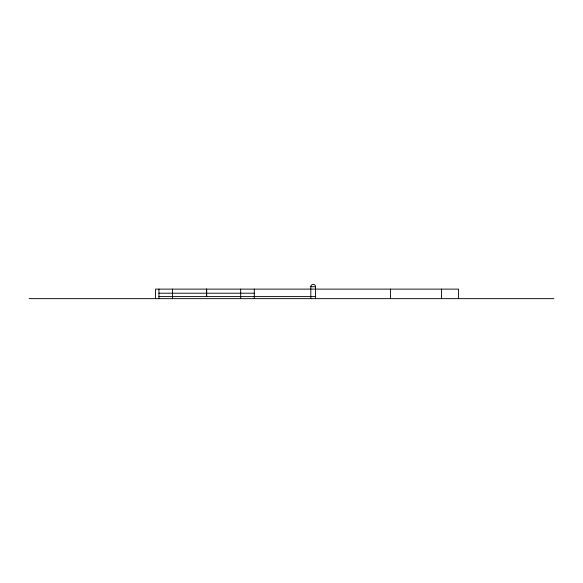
<?xml version="1.0" encoding="UTF-8"?>
<svg xmlns="http://www.w3.org/2000/svg" width="583" height="583" viewBox="0 0 583 583"><rect width="100%" height="100%" fill="white"/><g stroke="black" fill="none" stroke-linecap="round" stroke-linejoin="round"><path stroke-width="0.87" d="M310.805 298.649L310.805 286.734L315.571 286.734L315.571 298.649M158.94 293.205L254.283 293.205M158.94 296.609L315.571 296.609M29.15 298.649L553.85 298.649M458.581 298.649L458.581 289.117L155.537 289.117L155.537 298.649M441.557 289.117L441.557 298.649M390.479 289.117L390.479 298.649M254.283 289.117L254.283 298.649M240.662 289.117L240.662 298.649M206.681 289.117L206.681 296.609M206.542 289.117L206.542 296.609M172.561 289.117L172.561 298.649M158.94 289.117L158.94 298.649M310.805 286.734A2.383 2.383 0 0 1 313.188 284.351A2.383 2.383 0 0 1 315.571 286.734"/></g></svg>
